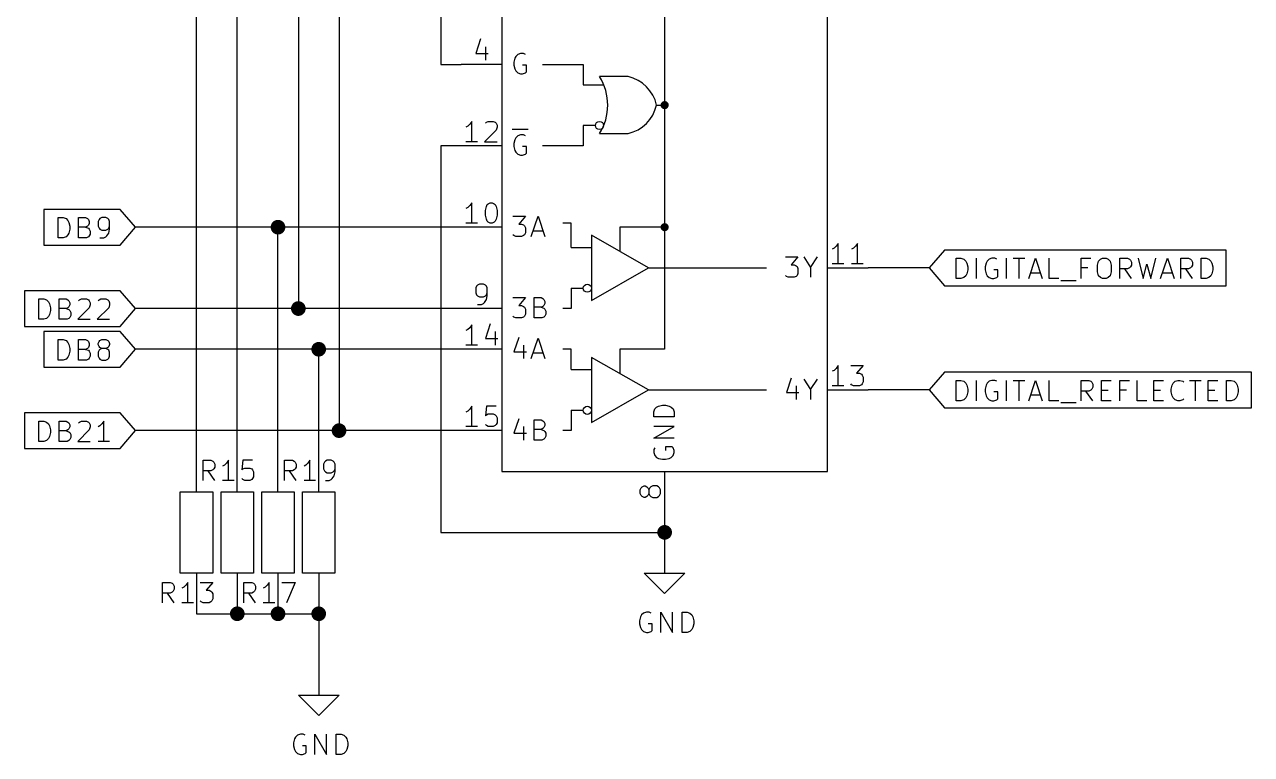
# Model space of a CAD drawing. Extents: x 0.4 to 16.1, y -11.3 to -0.4.
# Drawn here: x 4.077 to 7.092, y -3.946 to -2.152 of the extents above; entities that cross this region are included whole.
import ezdxf

# ---------------------------------------------------------------- set-up
doc = ezdxf.new("R2010")
doc.units = 0
doc.header["$MEASUREMENT"] = 0
for name, color, linetype in [('CYAN2', 4, 'CONTINUOUS'), ('GREEN3', 91, 'CONTINUOUS'), ('LYELLOW', 51, 'CONTINUOUS'), ('RED2', 1, 'CONTINUOUS'), ('RED3', 11, 'CONTINUOUS')]:
    doc.layers.add(name, color=color, linetype=linetype)

msp = doc.modelspace()

# ---------------------------------------------------------------- linework, layer by layer
at = {"layer": 'CYAN2', "linetype": 'CONTINUOUS'}
for p, q in [((5.2843, -2.2303), (5.2819, -2.235)), ((5.289, -2.2255), (5.2843, -2.2303)), ((5.2962, -2.2231), (5.289, -2.2255)), ((5.3033, -2.2231), (5.2962, -2.2231)), ((5.3081, -2.2255), (5.3033, -2.2231)), ((5.2819, -2.235), (5.2795, -2.2446)), ((5.2795, -2.2446), (5.2795, -2.2517)), ((5.2795, -2.2517), (5.2819, -2.2612)), ((5.3105, -2.2517), (5.3009, -2.2517)), ((5.3105, -2.2684), (5.3105, -2.2517)), ((5.2819, -2.2612), (5.2843, -2.266)), ((5.2843, -2.266), (5.289, -2.2708)), ((5.289, -2.2708), (5.2962, -2.2731)), ((5.2962, -2.2731), (5.3009, -2.2731)), ((5.3009, -2.2731), (5.3081, -2.2708)), ((5.3081, -2.2708), (5.3105, -2.2684)), ((5.275, -2.4093), (5.315, -2.4093)), ((5.2819, -2.435), (5.2795, -2.4446)), ((5.2843, -2.4303), (5.2819, -2.435)), ((5.289, -2.4255), (5.2843, -2.4303)), ((5.2962, -2.4231), (5.289, -2.4255)), ((5.3033, -2.4231), (5.2962, -2.4231)), ((5.3081, -2.4255), (5.3033, -2.4231)), ((5.2795, -2.4446), (5.2795, -2.4517)), ((5.2795, -2.4517), (5.2819, -2.4612)), ((5.2819, -2.4612), (5.2843, -2.466)), ((5.2843, -2.466), (5.289, -2.4708)), ((5.289, -2.4708), (5.2962, -2.4731)), ((5.3105, -2.4517), (5.3009, -2.4517)), ((5.3009, -2.4731), (5.3081, -2.4708)), ((5.3081, -2.4708), (5.3105, -2.4684)), ((5.3105, -2.4684), (5.3105, -2.4517)), ((5.2962, -2.4731), (5.3009, -2.4731)), ((5.2771, -2.6231), (5.3081, -2.6231)), ((5.3081, -2.6231), (5.2914, -2.6422)), ((5.2914, -2.6422), (5.2986, -2.6422)), ((5.2986, -2.6422), (5.3033, -2.6446)), ((5.3033, -2.6446), (5.3057, -2.6469)), ((5.3057, -2.6469), (5.3081, -2.6517)), ((5.3081, -2.6517), (5.3081, -2.6636)), ((5.3224, -2.6731), (5.339, -2.6231)), ((5.339, -2.6231), (5.3557, -2.6731)), ((5.2795, -2.6708), (5.2771, -2.6684)), ((5.2843, -2.6731), (5.2795, -2.6708)), ((5.2986, -2.6731), (5.2843, -2.6731)), ((5.3033, -2.6708), (5.2986, -2.6731)), ((5.3057, -2.6684), (5.3033, -2.6708)), ((5.3081, -2.6636), (5.3057, -2.6684)), ((5.3271, -2.6588), (5.3509, -2.6588)), ((5.9467, -2.7231), (5.9776, -2.7231)), ((5.9776, -2.7231), (5.9609, -2.7422)), ((5.9609, -2.7422), (5.9681, -2.7422)), ((5.9681, -2.7422), (5.9729, -2.7446)), ((5.9919, -2.7231), (6.0086, -2.7493)), ((6.0086, -2.7493), (6.0252, -2.7231)), ((5.949, -2.7708), (5.9467, -2.7684)), ((5.9538, -2.7731), (5.949, -2.7708)), ((5.9681, -2.7731), (5.9538, -2.7731)), ((5.9729, -2.7708), (5.9681, -2.7731)), ((5.9729, -2.7446), (5.9752, -2.7469)), ((5.9752, -2.7684), (5.9729, -2.7708)), ((5.9752, -2.7469), (5.9776, -2.7517)), ((5.9776, -2.7636), (5.9752, -2.7684)), ((5.9776, -2.7517), (5.9776, -2.7636)), ((6.0086, -2.7493), (6.0086, -2.7731)), ((5.2771, -2.8231), (5.3081, -2.8231)), ((5.3081, -2.8231), (5.2914, -2.8422)), ((5.3295, -2.8731), (5.3295, -2.8231)), ((5.3295, -2.8231), (5.3462, -2.8231)), ((5.3462, -2.8231), (5.3509, -2.8255)), ((5.3509, -2.8255), (5.3533, -2.8279)), ((5.3533, -2.8279), (5.3557, -2.8327)), ((5.3557, -2.8327), (5.3557, -2.8374)), ((5.2914, -2.8422), (5.2986, -2.8422)), ((5.2986, -2.8422), (5.3033, -2.8446)), ((5.3033, -2.8446), (5.3057, -2.8469)), ((5.3057, -2.8469), (5.3081, -2.8517)), ((5.3081, -2.8636), (5.3057, -2.8684)), ((5.3081, -2.8517), (5.3081, -2.8636)), ((5.3462, -2.8469), (5.3295, -2.8469)), ((5.3509, -2.8446), (5.3462, -2.8469)), ((5.3462, -2.8469), (5.3533, -2.8493)), ((5.3533, -2.8422), (5.3509, -2.8446)), ((5.3557, -2.8374), (5.3533, -2.8422)), ((5.3533, -2.8493), (5.3557, -2.8517)), ((5.3557, -2.8517), (5.3581, -2.8565)), ((5.3581, -2.8636), (5.3557, -2.8684)), ((5.3581, -2.8565), (5.3581, -2.8636)), ((5.2795, -2.8708), (5.2771, -2.8684)), ((5.2843, -2.8731), (5.2795, -2.8708)), ((5.2986, -2.8731), (5.2843, -2.8731)), ((5.3033, -2.8708), (5.2986, -2.8731)), ((5.3057, -2.8684), (5.3033, -2.8708)), ((5.3486, -2.8731), (5.3295, -2.8731)), ((5.3533, -2.8708), (5.3486, -2.8731)), ((5.3557, -2.8684), (5.3533, -2.8708)), ((5.2914, -2.9208), (5.2795, -2.9565)), ((5.3224, -2.9731), (5.339, -2.9231)), ((5.339, -2.9231), (5.3557, -2.9731)), ((5.3033, -2.9398), (5.3033, -2.9731)), ((5.2795, -2.9565), (5.3105, -2.9565)), ((5.3271, -2.9588), (5.3509, -2.9588)), ((5.9609, -3.0208), (5.949, -3.0565)), ((5.9729, -3.0398), (5.9729, -3.0731)), ((5.9919, -3.0231), (6.0086, -3.0493)), ((6.0086, -3.0493), (6.0252, -3.0231)), ((5.949, -3.0565), (5.98, -3.0565)), ((6.0086, -3.0493), (6.0086, -3.0731)), ((5.6231, -3.1038), (5.6255, -3.0967)), ((5.6231, -3.1157), (5.6231, -3.1038)), ((5.6255, -3.0967), (5.6303, -3.0919)), ((5.6303, -3.0919), (5.635, -3.0895)), ((5.635, -3.0895), (5.6446, -3.0871)), ((5.6446, -3.0871), (5.6517, -3.0871)), ((5.6517, -3.0871), (5.6612, -3.0895)), ((5.6612, -3.0895), (5.666, -3.0919)), ((5.666, -3.0919), (5.6708, -3.0967)), ((5.6708, -3.0967), (5.6731, -3.1038)), ((5.6731, -3.1038), (5.6731, -3.1157)), ((5.2914, -3.1208), (5.2795, -3.1565)), ((5.3295, -3.1731), (5.3295, -3.1231)), ((5.3295, -3.1231), (5.3462, -3.1231)), ((5.3462, -3.1231), (5.3509, -3.1255)), ((5.3509, -3.1255), (5.3533, -3.1279)), ((5.3533, -3.1279), (5.3557, -3.1327)), ((5.3557, -3.1327), (5.3557, -3.1374)), ((5.6731, -3.1157), (5.6231, -3.1157)), ((5.2795, -3.1565), (5.3105, -3.1565)), ((5.3033, -3.1398), (5.3033, -3.1731)), ((5.3462, -3.1469), (5.3295, -3.1469)), ((5.3509, -3.1446), (5.3462, -3.1469)), ((5.3462, -3.1469), (5.3533, -3.1493)), ((5.3533, -3.1422), (5.3509, -3.1446)), ((5.3557, -3.1374), (5.3533, -3.1422)), ((5.3533, -3.1493), (5.3557, -3.1517)), ((5.3557, -3.1517), (5.3581, -3.1565)), ((5.3581, -3.1636), (5.3557, -3.1684)), ((5.3581, -3.1565), (5.3581, -3.1636)), ((5.6231, -3.1681), (5.6731, -3.1395)), ((5.6731, -3.1395), (5.6231, -3.1395)), ((5.3486, -3.1731), (5.3295, -3.1731)), ((5.3533, -3.1708), (5.3486, -3.1731)), ((5.3557, -3.1684), (5.3533, -3.1708)), ((5.6731, -3.1681), (5.6231, -3.1681)), ((5.6255, -3.1919), (5.6231, -3.1967)), ((5.6684, -3.1895), (5.6517, -3.1895)), ((5.6517, -3.1895), (5.6517, -3.199)), ((5.6708, -3.1919), (5.6684, -3.1895)), ((5.6731, -3.199), (5.6708, -3.1919)), ((4.5163, -3.2728), (4.5163, -3.2228)), ((4.5163, -3.2228), (4.5353, -3.2228)), ((4.5163, -3.2728), (4.5163, -3.2228)), ((4.5163, -3.2228), (4.5353, -3.2228)), ((4.5353, -3.2228), (4.5401, -3.2252)), ((4.5353, -3.2228), (4.5401, -3.2252)), ((4.5401, -3.2252), (4.5425, -3.2276)), ((4.5401, -3.2252), (4.5425, -3.2276)), ((4.5782, -3.2228), (4.5734, -3.2299)), ((4.5782, -3.2228), (4.5734, -3.2299)), ((4.5782, -3.2728), (4.5782, -3.2228)), ((4.5782, -3.2728), (4.5782, -3.2228)), ((4.6139, -3.2228), (4.6115, -3.2466)), ((4.6139, -3.2228), (4.6115, -3.2466)), ((4.6377, -3.2228), (4.6139, -3.2228)), ((4.6377, -3.2228), (4.6139, -3.2228)), ((4.7163, -3.2728), (4.7163, -3.2228)), ((4.7163, -3.2228), (4.7353, -3.2228)), ((4.7163, -3.2728), (4.7163, -3.2228)), ((4.7163, -3.2228), (4.7353, -3.2228)), ((4.7353, -3.2228), (4.7401, -3.2252)), ((4.7353, -3.2228), (4.7401, -3.2252)), ((4.7401, -3.2252), (4.7425, -3.2276)), ((4.7401, -3.2252), (4.7425, -3.2276)), ((4.7782, -3.2228), (4.7734, -3.2299)), ((4.7782, -3.2228), (4.7734, -3.2299)), ((4.7782, -3.2728), (4.7782, -3.2228)), ((4.7782, -3.2728), (4.7782, -3.2228)), ((4.8163, -3.2252), (4.8139, -3.2276)), ((4.8163, -3.2252), (4.8139, -3.2276)), ((4.821, -3.2228), (4.8163, -3.2252)), ((4.821, -3.2228), (4.8163, -3.2252)), ((4.8306, -3.2228), (4.821, -3.2228)), ((4.8306, -3.2228), (4.821, -3.2228)), ((4.8353, -3.2252), (4.8306, -3.2228)), ((4.8353, -3.2252), (4.8306, -3.2228)), ((4.8377, -3.2276), (4.8353, -3.2252)), ((4.8377, -3.2276), (4.8353, -3.2252)), ((5.6231, -3.1967), (5.6231, -3.2038)), ((5.6231, -3.2038), (5.6255, -3.2109)), ((5.6255, -3.2109), (5.6303, -3.2157)), ((5.6303, -3.2157), (5.635, -3.2181)), ((5.635, -3.2181), (5.6446, -3.2205)), ((5.6446, -3.2205), (5.6517, -3.2205)), ((5.6517, -3.2205), (5.6612, -3.2181)), ((5.6612, -3.2181), (5.666, -3.2157)), ((5.666, -3.2157), (5.6708, -3.2109)), ((5.6708, -3.2109), (5.6731, -3.2038)), ((5.6731, -3.2038), (5.6731, -3.199)), ((4.5353, -3.249), (4.5163, -3.249)), ((4.5353, -3.249), (4.5163, -3.249)), ((4.5449, -3.2728), (4.5282, -3.249)), ((4.5449, -3.2728), (4.5282, -3.249)), ((4.5401, -3.2466), (4.5353, -3.249)), ((4.5401, -3.2466), (4.5353, -3.249)), ((4.5425, -3.2442), (4.5401, -3.2466)), ((4.5425, -3.2442), (4.5401, -3.2466)), ((4.5425, -3.2276), (4.5449, -3.2323)), ((4.5425, -3.2276), (4.5449, -3.2323)), ((4.5449, -3.2395), (4.5425, -3.2442)), ((4.5449, -3.2395), (4.5425, -3.2442)), ((4.5449, -3.2323), (4.5449, -3.2395)), ((4.5449, -3.2323), (4.5449, -3.2395)), ((4.5687, -3.2347), (4.5639, -3.2371)), ((4.5687, -3.2347), (4.5639, -3.2371)), ((4.5734, -3.2299), (4.5687, -3.2347)), ((4.5734, -3.2299), (4.5687, -3.2347)), ((4.6115, -3.2466), (4.6139, -3.2442)), ((4.6115, -3.2466), (4.6139, -3.2442)), ((4.6139, -3.2442), (4.6187, -3.2419)), ((4.6139, -3.2442), (4.6187, -3.2419)), ((4.6187, -3.2419), (4.6306, -3.2419)), ((4.6187, -3.2419), (4.6306, -3.2419)), ((4.6306, -3.2419), (4.6353, -3.2442)), ((4.6306, -3.2419), (4.6353, -3.2442)), ((4.6353, -3.2442), (4.6377, -3.2466)), ((4.6353, -3.2442), (4.6377, -3.2466)), ((4.6377, -3.2466), (4.6401, -3.2514)), ((4.6377, -3.2466), (4.6401, -3.2514)), ((4.6401, -3.2514), (4.6401, -3.2633)), ((4.6401, -3.2514), (4.6401, -3.2633)), ((4.7353, -3.249), (4.7163, -3.249)), ((4.7353, -3.249), (4.7163, -3.249)), ((4.7449, -3.2728), (4.7282, -3.249)), ((4.7449, -3.2728), (4.7282, -3.249)), ((4.7401, -3.2466), (4.7353, -3.249)), ((4.7401, -3.2466), (4.7353, -3.249)), ((4.7425, -3.2442), (4.7401, -3.2466)), ((4.7425, -3.2442), (4.7401, -3.2466)), ((4.7425, -3.2276), (4.7449, -3.2323)), ((4.7425, -3.2276), (4.7449, -3.2323)), ((4.7449, -3.2395), (4.7425, -3.2442)), ((4.7449, -3.2395), (4.7425, -3.2442)), ((4.7449, -3.2323), (4.7449, -3.2395)), ((4.7449, -3.2323), (4.7449, -3.2395)), ((4.7687, -3.2347), (4.7639, -3.2371)), ((4.7687, -3.2347), (4.7639, -3.2371)), ((4.7734, -3.2299), (4.7687, -3.2347)), ((4.7734, -3.2299), (4.7687, -3.2347)), ((4.8139, -3.2276), (4.8115, -3.2323)), ((4.8139, -3.2276), (4.8115, -3.2323)), ((4.8115, -3.2323), (4.8115, -3.2442)), ((4.8115, -3.2323), (4.8115, -3.2442)), ((4.8115, -3.2442), (4.8139, -3.249)), ((4.8115, -3.2442), (4.8139, -3.249)), ((4.8139, -3.249), (4.8163, -3.2514)), ((4.8139, -3.249), (4.8163, -3.2514)), ((4.8163, -3.2514), (4.821, -3.2538)), ((4.8163, -3.2514), (4.821, -3.2538)), ((4.821, -3.2538), (4.8306, -3.2538)), ((4.821, -3.2538), (4.8306, -3.2538)), ((4.8306, -3.2538), (4.8353, -3.2514)), ((4.8306, -3.2538), (4.8353, -3.2514)), ((4.8353, -3.2514), (4.8377, -3.249)), ((4.8353, -3.2514), (4.8377, -3.249)), ((4.8401, -3.2323), (4.8377, -3.2276)), ((4.8401, -3.2323), (4.8377, -3.2276)), ((4.8377, -3.249), (4.8401, -3.2442)), ((4.8377, -3.249), (4.8401, -3.2442)), ((4.8377, -3.2609), (4.8401, -3.2514)), ((4.8377, -3.2609), (4.8401, -3.2514)), ((4.8401, -3.2514), (4.8401, -3.2323)), ((4.8401, -3.2514), (4.8401, -3.2323)), ((4.5925, -3.2728), (4.5639, -3.2728)), ((4.5925, -3.2728), (4.5639, -3.2728)), ((4.6139, -3.2704), (4.6115, -3.268)), ((4.6139, -3.2704), (4.6115, -3.268)), ((4.6187, -3.2728), (4.6139, -3.2704)), ((4.6187, -3.2728), (4.6139, -3.2704)), ((4.6306, -3.2728), (4.6187, -3.2728)), ((4.6306, -3.2728), (4.6187, -3.2728)), ((4.6353, -3.2704), (4.6306, -3.2728)), ((4.6353, -3.2704), (4.6306, -3.2728)), ((4.6377, -3.268), (4.6353, -3.2704)), ((4.6377, -3.268), (4.6353, -3.2704)), ((4.6401, -3.2633), (4.6377, -3.268)), ((4.6401, -3.2633), (4.6377, -3.268)), ((4.7925, -3.2728), (4.7639, -3.2728)), ((4.7925, -3.2728), (4.7639, -3.2728)), ((4.8163, -3.2728), (4.8258, -3.2728)), ((4.8163, -3.2728), (4.8258, -3.2728)), ((4.8258, -3.2728), (4.8306, -3.2704)), ((4.8258, -3.2728), (4.8306, -3.2704)), ((4.8306, -3.2704), (4.8329, -3.268)), ((4.8306, -3.2704), (4.8329, -3.268)), ((4.8329, -3.268), (4.8377, -3.2609)), ((4.8329, -3.268), (4.8377, -3.2609)), ((4.4163, -3.5728), (4.4163, -3.5228)), ((4.4163, -3.5228), (4.4353, -3.5228)), ((4.4163, -3.5728), (4.4163, -3.5228)), ((4.4163, -3.5228), (4.4353, -3.5228)), ((4.4353, -3.5228), (4.4401, -3.5252)), ((4.4353, -3.5228), (4.4401, -3.5252)), ((4.4401, -3.5252), (4.4425, -3.5276)), ((4.4401, -3.5252), (4.4425, -3.5276)), ((4.4782, -3.5228), (4.4734, -3.5299)), ((4.4782, -3.5228), (4.4734, -3.5299)), ((4.4782, -3.5728), (4.4782, -3.5228)), ((4.4782, -3.5728), (4.4782, -3.5228)), ((4.5091, -3.5228), (4.5401, -3.5228)), ((4.5091, -3.5228), (4.5401, -3.5228)), ((4.5401, -3.5228), (4.5234, -3.5419)), ((4.5401, -3.5228), (4.5234, -3.5419)), ((4.6163, -3.5728), (4.6163, -3.5228)), ((4.6163, -3.5228), (4.6353, -3.5228)), ((4.6163, -3.5728), (4.6163, -3.5228)), ((4.6163, -3.5228), (4.6353, -3.5228)), ((4.6353, -3.5228), (4.6401, -3.5252)), ((4.6353, -3.5228), (4.6401, -3.5252)), ((4.6401, -3.5252), (4.6425, -3.5276)), ((4.6401, -3.5252), (4.6425, -3.5276)), ((4.6782, -3.5228), (4.6734, -3.5299)), ((4.6782, -3.5228), (4.6734, -3.5299)), ((4.6782, -3.5728), (4.6782, -3.5228)), ((4.6782, -3.5728), (4.6782, -3.5228)), ((4.7091, -3.5228), (4.7425, -3.5228)), ((4.7091, -3.5228), (4.7425, -3.5228)), ((4.7425, -3.5228), (4.721, -3.5728)), ((4.7425, -3.5228), (4.721, -3.5728)), ((4.4353, -3.549), (4.4163, -3.549)), ((4.4353, -3.549), (4.4163, -3.549)), ((4.4449, -3.5728), (4.4282, -3.549)), ((4.4449, -3.5728), (4.4282, -3.549)), ((4.4401, -3.5466), (4.4353, -3.549)), ((4.4401, -3.5466), (4.4353, -3.549)), ((4.4425, -3.5442), (4.4401, -3.5466)), ((4.4425, -3.5442), (4.4401, -3.5466)), ((4.4425, -3.5276), (4.4449, -3.5323)), ((4.4425, -3.5276), (4.4449, -3.5323)), ((4.4449, -3.5395), (4.4425, -3.5442)), ((4.4449, -3.5395), (4.4425, -3.5442)), ((4.4449, -3.5323), (4.4449, -3.5395)), ((4.4449, -3.5323), (4.4449, -3.5395)), ((4.4687, -3.5347), (4.4639, -3.5371)), ((4.4687, -3.5347), (4.4639, -3.5371)), ((4.4734, -3.5299), (4.4687, -3.5347)), ((4.4734, -3.5299), (4.4687, -3.5347)), ((4.5234, -3.5419), (4.5306, -3.5419)), ((4.5234, -3.5419), (4.5306, -3.5419)), ((4.5306, -3.5419), (4.5353, -3.5442)), ((4.5306, -3.5419), (4.5353, -3.5442)), ((4.5353, -3.5442), (4.5377, -3.5466)), ((4.5353, -3.5442), (4.5377, -3.5466)), ((4.5377, -3.5466), (4.5401, -3.5514)), ((4.5377, -3.5466), (4.5401, -3.5514)), ((4.5401, -3.5514), (4.5401, -3.5633)), ((4.5401, -3.5514), (4.5401, -3.5633)), ((4.6353, -3.549), (4.6163, -3.549)), ((4.6353, -3.549), (4.6163, -3.549)), ((4.6449, -3.5728), (4.6282, -3.549)), ((4.6449, -3.5728), (4.6282, -3.549)), ((4.6401, -3.5466), (4.6353, -3.549)), ((4.6401, -3.5466), (4.6353, -3.549)), ((4.6425, -3.5442), (4.6401, -3.5466)), ((4.6425, -3.5442), (4.6401, -3.5466)), ((4.6425, -3.5276), (4.6449, -3.5323)), ((4.6425, -3.5276), (4.6449, -3.5323)), ((4.6449, -3.5395), (4.6425, -3.5442)), ((4.6449, -3.5395), (4.6425, -3.5442)), ((4.6449, -3.5323), (4.6449, -3.5395)), ((4.6449, -3.5323), (4.6449, -3.5395)), ((4.6687, -3.5347), (4.6639, -3.5371)), ((4.6687, -3.5347), (4.6639, -3.5371)), ((4.6734, -3.5299), (4.6687, -3.5347)), ((4.6734, -3.5299), (4.6687, -3.5347)), ((4.4925, -3.5728), (4.4639, -3.5728)), ((4.4925, -3.5728), (4.4639, -3.5728)), ((4.5115, -3.5704), (4.5091, -3.568)), ((4.5115, -3.5704), (4.5091, -3.568)), ((4.5163, -3.5728), (4.5115, -3.5704)), ((4.5163, -3.5728), (4.5115, -3.5704)), ((4.5306, -3.5728), (4.5163, -3.5728)), ((4.5306, -3.5728), (4.5163, -3.5728)), ((4.5353, -3.5704), (4.5306, -3.5728)), ((4.5353, -3.5704), (4.5306, -3.5728)), ((4.5377, -3.568), (4.5353, -3.5704)), ((4.5377, -3.568), (4.5353, -3.5704)), ((4.5401, -3.5633), (4.5377, -3.568)), ((4.5401, -3.5633), (4.5377, -3.568)), ((4.6925, -3.5728), (4.6639, -3.5728)), ((4.6925, -3.5728), (4.6639, -3.5728)), ((5.5907, -3.6077), (5.5883, -3.6172)), ((5.5883, -3.6172), (5.5883, -3.6244)), ((5.5931, -3.6029), (5.5907, -3.6077)), ((5.5979, -3.5982), (5.5931, -3.6029)), ((5.605, -3.5958), (5.5979, -3.5982)), ((5.6121, -3.5958), (5.605, -3.5958)), ((5.6169, -3.5982), (5.6121, -3.5958)), ((5.6407, -3.6458), (5.6407, -3.5958)), ((5.6407, -3.5958), (5.6693, -3.6458)), ((5.6693, -3.6458), (5.6693, -3.5958)), ((5.6931, -3.6458), (5.6931, -3.5958)), ((5.6931, -3.5958), (5.705, -3.5958)), ((5.705, -3.5958), (5.7121, -3.5982)), ((5.7121, -3.5982), (5.7169, -3.6029)), ((5.7169, -3.6029), (5.7193, -3.6077)), ((5.7193, -3.6077), (5.7217, -3.6172)), ((5.7217, -3.6172), (5.7217, -3.6244)), ((5.5883, -3.6244), (5.5907, -3.6339)), ((5.5907, -3.6339), (5.5931, -3.6387)), ((5.5931, -3.6387), (5.5979, -3.6434)), ((5.5979, -3.6434), (5.605, -3.6458)), ((5.605, -3.6458), (5.6098, -3.6458)), ((5.6193, -3.6244), (5.6098, -3.6244)), ((5.6098, -3.6458), (5.6169, -3.6434)), ((5.6169, -3.6434), (5.6193, -3.641)), ((5.6193, -3.641), (5.6193, -3.6244)), ((5.705, -3.6458), (5.6931, -3.6458)), ((5.7121, -3.6434), (5.705, -3.6458)), ((5.7169, -3.6387), (5.7121, -3.6434)), ((5.7193, -3.6339), (5.7169, -3.6387)), ((5.7217, -3.6244), (5.7193, -3.6339)), ((4.7407, -3.9077), (4.7383, -3.9172)), ((4.7383, -3.9172), (4.7383, -3.9244)), ((4.7431, -3.9029), (4.7407, -3.9077)), ((4.7479, -3.8982), (4.7431, -3.9029)), ((4.755, -3.8958), (4.7479, -3.8982)), ((4.7621, -3.8958), (4.755, -3.8958)), ((4.7669, -3.8982), (4.7621, -3.8958)), ((4.7907, -3.9458), (4.7907, -3.8958)), ((4.7907, -3.8958), (4.8193, -3.9458)), ((4.8193, -3.9458), (4.8193, -3.8958)), ((4.8431, -3.9458), (4.8431, -3.8958)), ((4.8431, -3.8958), (4.855, -3.8958)), ((4.855, -3.8958), (4.8621, -3.8982)), ((4.8621, -3.8982), (4.8669, -3.9029)), ((4.8669, -3.9029), (4.8693, -3.9077)), ((4.8693, -3.9077), (4.8717, -3.9172)), ((4.8717, -3.9172), (4.8717, -3.9244)), ((4.7383, -3.9244), (4.7407, -3.9339)), ((4.7407, -3.9339), (4.7431, -3.9387)), ((4.7431, -3.9387), (4.7479, -3.9434)), ((4.7479, -3.9434), (4.755, -3.9458)), ((4.755, -3.9458), (4.7598, -3.9458)), ((4.7693, -3.9244), (4.7598, -3.9244)), ((4.7598, -3.9458), (4.7669, -3.9434)), ((4.7669, -3.9434), (4.7693, -3.941)), ((4.7693, -3.941), (4.7693, -3.9244)), ((4.855, -3.9458), (4.8431, -3.9458)), ((4.8621, -3.9434), (4.855, -3.9458)), ((4.8669, -3.9387), (4.8621, -3.9434)), ((4.8693, -3.9339), (4.8669, -3.9387)), ((4.8717, -3.9244), (4.8693, -3.9339))]:
    msp.add_line(p, q, dxfattribs=at)
at = {"layer": 'GREEN3', "linetype": 'CONTINUOUS'}
for p, q in [((5.1, -1.25), (5.1, -2.25)), ((4.75, -1.4), (4.75, -2.85)), ((4.85, -1.4), (4.85, -3.15)), ((4.5, -3.25), (4.5, -1.55)), ((4.6, -3.25), (4.6, -1.85)), ((5.1, -2.25), (5.15, -2.25)), ((5.1, -2.45), (5.1, -3.4)), ((5.15, -2.45), (5.1, -2.45)), ((4.7, -2.65), (4.35, -2.65)), ((4.7, -3.25), (4.7, -2.65)), ((5.15, -2.65), (4.7, -2.65)), ((6.3, -2.75), (6.15, -2.75)), ((4.75, -2.85), (4.35, -2.85)), ((5.15, -2.85), (4.75, -2.85)), ((4.8, -2.95), (4.35, -2.95)), ((4.8, -3.25), (4.8, -2.95)), ((5.15, -2.95), (4.8, -2.95)), ((6.3, -3.05), (6.15, -3.05)), ((4.85, -3.15), (4.35, -3.15)), ((5.15, -3.15), (4.85, -3.15)), ((5.65, -3.35), (5.65, -3.4)), ((5.1, -3.4), (5.65, -3.4)), ((5.65, -3.4), (5.65, -3.45)), ((4.5, -3.55), (4.5, -3.6)), ((4.6, -3.55), (4.6, -3.6)), ((4.7, -3.55), (4.7, -3.6)), ((4.8, -3.55), (4.8, -3.6)), ((4.5, -3.6), (4.6, -3.6)), ((4.6, -3.6), (4.7, -3.6)), ((4.7, -3.6), (4.8, -3.6)), ((4.8, -3.6), (4.8, -3.75))]:
    msp.add_line(p, q, dxfattribs=at)
at = {"layer": 'GREEN3', "const_width": 0.018}
for points in [[(4.691, -2.65, 1), (4.709, -2.65, 1)], [(4.741, -2.85, 1), (4.759, -2.85, 1)], [(4.791, -2.95, 1), (4.809, -2.95, 1)], [(4.841, -3.15, 1), (4.859, -3.15, 1)], [(5.641, -3.4, 1), (5.659, -3.4, 1)], [(4.591, -3.6, 1), (4.609, -3.6, 1)], [(4.691, -3.6, 1), (4.709, -3.6, 1)], [(4.791, -3.6, 1), (4.809, -3.6, 1)]]:
    msp.add_lwpolyline(points, format="xyb", close=True, dxfattribs=at)
at = {"layer": 'LYELLOW', "linetype": 'CONTINUOUS'}
for p, q in [((5.25, -1.45), (5.25, -3.25)), ((6.05, -3.25), (6.05, -1.45)), ((5.25, -3.25), (6.05, -3.25))]:
    msp.add_line(p, q, dxfattribs=at)
at = {"layer": 'RED2', "linetype": 'CONTINUOUS'}
for p, q in [((5.25, -1.45), (5.25, -3.25)), ((6.05, -3.25), (6.05, -1.45)), ((5.65, -2.05), (5.65, -2.35)), ((5.25, -2.25), (5.15, -2.25)), ((5.35, -2.25), (5.45, -2.25)), ((5.45, -2.25), (5.45, -2.3)), ((5.56, -2.28), (5.49, -2.28)), ((5.45, -2.3), (5.5, -2.3)), ((5.63, -2.35), (5.65, -2.35)), ((5.65, -2.35), (5.65, -2.95)), ((5.48, -2.4), (5.45, -2.4)), ((5.45, -2.4), (5.45, -2.45)), ((5.49, -2.42), (5.56, -2.42)), ((5.25, -2.45), (5.15, -2.45)), ((5.45, -2.45), (5.35, -2.45)), ((4.3125, -2.6062), (4.1249, -2.6062)), ((4.1249, -2.6062), (4.1249, -2.65)), ((4.35, -2.65), (4.3125, -2.6062)), ((4.1249, -2.65), (4.1249, -2.6938)), ((4.1602, -2.6764), (4.1602, -2.6264)), ((4.1602, -2.6264), (4.1721, -2.6264)), ((4.1721, -2.6264), (4.1792, -2.6288)), ((4.1792, -2.6288), (4.184, -2.6335)), ((4.184, -2.6335), (4.1864, -2.6383)), ((4.1864, -2.6383), (4.1887, -2.6478)), ((4.1887, -2.6478), (4.1887, -2.6549)), ((4.2102, -2.6764), (4.2102, -2.6264)), ((4.2102, -2.6264), (4.2268, -2.6264)), ((4.2268, -2.6502), (4.2102, -2.6502)), ((4.2268, -2.6264), (4.2316, -2.6288)), ((4.2316, -2.6478), (4.2268, -2.6502)), ((4.2268, -2.6502), (4.234, -2.6526)), ((4.2316, -2.6288), (4.234, -2.6311)), ((4.234, -2.6454), (4.2316, -2.6478)), ((4.234, -2.6311), (4.2364, -2.6359)), ((4.2364, -2.6407), (4.234, -2.6454)), ((4.234, -2.6526), (4.2364, -2.6549)), ((4.2364, -2.6359), (4.2364, -2.6407)), ((4.2602, -2.6311), (4.2578, -2.6359)), ((4.2578, -2.6359), (4.2578, -2.6478)), ((4.2578, -2.6478), (4.2602, -2.6526)), ((4.2626, -2.6288), (4.2602, -2.6311)), ((4.2602, -2.6526), (4.2626, -2.6549)), ((4.2673, -2.6264), (4.2626, -2.6288)), ((4.2768, -2.6264), (4.2673, -2.6264)), ((4.2816, -2.6288), (4.2768, -2.6264)), ((4.284, -2.6311), (4.2816, -2.6288)), ((4.2816, -2.6549), (4.284, -2.6526)), ((4.2864, -2.6359), (4.284, -2.6311)), ((4.284, -2.6526), (4.2864, -2.6478)), ((4.2864, -2.6549), (4.2864, -2.6359)), ((4.3125, -2.6938), (4.35, -2.65)), ((5.25, -2.65), (5.15, -2.65)), ((5.42, -2.64), (5.4, -2.64)), ((5.42, -2.7), (5.42, -2.64)), ((5.65, -2.65), (5.54, -2.65)), ((5.54, -2.65), (5.54, -2.71)), ((4.1721, -2.6764), (4.1602, -2.6764)), ((4.1792, -2.674), (4.1721, -2.6764)), ((4.184, -2.6692), (4.1792, -2.674)), ((4.1864, -2.6645), (4.184, -2.6692)), ((4.1887, -2.6549), (4.1864, -2.6645)), ((4.2292, -2.6764), (4.2102, -2.6764)), ((4.234, -2.674), (4.2292, -2.6764)), ((4.2364, -2.6716), (4.234, -2.674)), ((4.2364, -2.6549), (4.2387, -2.6597)), ((4.2387, -2.6669), (4.2364, -2.6716)), ((4.2387, -2.6597), (4.2387, -2.6669)), ((4.2626, -2.6549), (4.2673, -2.6573)), ((4.2626, -2.6764), (4.2721, -2.6764)), ((4.2673, -2.6573), (4.2768, -2.6573)), ((4.2721, -2.6764), (4.2768, -2.674)), ((4.2768, -2.6573), (4.2816, -2.6549)), ((4.2768, -2.674), (4.2792, -2.6716)), ((4.2792, -2.6716), (4.284, -2.6645)), ((4.284, -2.6645), (4.2864, -2.6549)), ((5.47, -2.67), (5.47, -2.83)), ((5.61, -2.75), (5.47, -2.67)), ((4.1249, -2.6938), (4.3125, -2.6938)), ((5.42, -2.7), (5.47, -2.7)), ((6.3375, -2.7062), (6.3, -2.75)), ((7.0299, -2.7062), (6.3375, -2.7062)), ((7.0299, -2.75), (7.0299, -2.7062)), ((6.366, -2.7764), (6.366, -2.7264)), ((6.366, -2.7264), (6.3779, -2.7264)), ((6.3779, -2.7264), (6.3851, -2.7288)), ((6.3851, -2.7288), (6.3898, -2.7335)), ((6.3898, -2.7335), (6.3922, -2.7383)), ((6.3922, -2.7383), (6.3946, -2.7478)), ((6.416, -2.7764), (6.416, -2.7264)), ((6.4398, -2.7383), (6.4374, -2.7478)), ((6.4422, -2.7335), (6.4398, -2.7383)), ((6.447, -2.7288), (6.4422, -2.7335)), ((6.4541, -2.7264), (6.447, -2.7288)), ((6.4613, -2.7264), (6.4541, -2.7264)), ((6.466, -2.7288), (6.4613, -2.7264)), ((6.4898, -2.7764), (6.4898, -2.7264)), ((6.5065, -2.7264), (6.5351, -2.7264)), ((6.5208, -2.7764), (6.5208, -2.7264)), ((6.5446, -2.7764), (6.5613, -2.7264)), ((6.5613, -2.7264), (6.5779, -2.7764)), ((6.5946, -2.7764), (6.5946, -2.7264)), ((6.6732, -2.7764), (6.6732, -2.7264)), ((6.6732, -2.7264), (6.697, -2.7264)), ((6.7136, -2.743), (6.716, -2.7335)), ((6.7136, -2.7597), (6.7136, -2.743)), ((6.716, -2.7335), (6.7208, -2.7288)), ((6.7208, -2.7288), (6.7255, -2.7264)), ((6.7255, -2.7264), (6.7351, -2.7264)), ((6.7351, -2.7264), (6.7398, -2.7288)), ((6.7398, -2.7288), (6.7446, -2.7335)), ((6.7446, -2.7335), (6.747, -2.743)), ((6.747, -2.743), (6.747, -2.7597)), ((6.7684, -2.7764), (6.7684, -2.7264)), ((6.7684, -2.7264), (6.7874, -2.7264)), ((6.7874, -2.7264), (6.7922, -2.7288)), ((6.7922, -2.7288), (6.7946, -2.7311)), ((6.7946, -2.7311), (6.797, -2.7359)), ((6.797, -2.743), (6.7946, -2.7478)), ((6.797, -2.7359), (6.797, -2.743)), ((6.8136, -2.7264), (6.8255, -2.7764)), ((6.8255, -2.7764), (6.8351, -2.7407)), ((6.8351, -2.7407), (6.8446, -2.7764)), ((6.8446, -2.7764), (6.8565, -2.7264)), ((6.8684, -2.7764), (6.8851, -2.7264)), ((6.8851, -2.7264), (6.9017, -2.7764)), ((6.9184, -2.7764), (6.9184, -2.7264)), ((6.9184, -2.7264), (6.9374, -2.7264)), ((6.9374, -2.7264), (6.9422, -2.7288)), ((6.9422, -2.7288), (6.9446, -2.7311)), ((6.9446, -2.7311), (6.947, -2.7359)), ((6.947, -2.743), (6.9446, -2.7478)), ((6.947, -2.7359), (6.947, -2.743)), ((6.9684, -2.7764), (6.9684, -2.7264)), ((6.9684, -2.7264), (6.9803, -2.7264)), ((6.9803, -2.7264), (6.9874, -2.7288)), ((6.9874, -2.7288), (6.9922, -2.7335)), ((6.9922, -2.7335), (6.9946, -2.7383)), ((6.9946, -2.7383), (6.997, -2.7478)), ((5.47, -2.83), (5.61, -2.75)), ((5.61, -2.75), (5.9, -2.75)), ((6.05, -2.75), (6.15, -2.75)), ((6.3, -2.75), (6.3375, -2.7938)), ((6.3898, -2.7692), (6.3851, -2.774)), ((6.3922, -2.7645), (6.3898, -2.7692)), ((6.3946, -2.7549), (6.3922, -2.7645)), ((6.3946, -2.7478), (6.3946, -2.7549)), ((6.4374, -2.7478), (6.4374, -2.7549)), ((6.4374, -2.7549), (6.4398, -2.7645)), ((6.4398, -2.7645), (6.4422, -2.7692)), ((6.4422, -2.7692), (6.447, -2.774)), ((6.4684, -2.7549), (6.4589, -2.7549)), ((6.466, -2.774), (6.4684, -2.7716)), ((6.4684, -2.7716), (6.4684, -2.7549)), ((6.5494, -2.7621), (6.5732, -2.7621)), ((6.6898, -2.7502), (6.6732, -2.7502)), ((6.716, -2.7692), (6.7136, -2.7597)), ((6.7208, -2.774), (6.716, -2.7692)), ((6.7446, -2.7692), (6.7398, -2.774)), ((6.747, -2.7597), (6.7446, -2.7692)), ((6.7874, -2.7526), (6.7684, -2.7526)), ((6.797, -2.7764), (6.7803, -2.7526)), ((6.7922, -2.7502), (6.7874, -2.7526)), ((6.7946, -2.7478), (6.7922, -2.7502)), ((6.8732, -2.7621), (6.897, -2.7621)), ((6.9374, -2.7526), (6.9184, -2.7526)), ((6.947, -2.7764), (6.9303, -2.7526)), ((6.9422, -2.7502), (6.9374, -2.7526)), ((6.9446, -2.7478), (6.9422, -2.7502)), ((6.9922, -2.7692), (6.9874, -2.774)), ((6.9946, -2.7645), (6.9922, -2.7692)), ((6.997, -2.7549), (6.9946, -2.7645)), ((6.997, -2.7478), (6.997, -2.7549)), ((7.0299, -2.7938), (7.0299, -2.75)), ((5.42, -2.8), (5.42, -2.85)), ((5.42, -2.8), (5.45, -2.8)), ((6.3375, -2.7938), (7.0299, -2.7938)), ((6.3779, -2.7764), (6.366, -2.7764)), ((6.3851, -2.774), (6.3779, -2.7764)), ((6.447, -2.774), (6.4541, -2.7764)), ((6.4541, -2.7764), (6.4589, -2.7764)), ((6.4589, -2.7764), (6.466, -2.774)), ((6.6184, -2.7764), (6.5946, -2.7764)), ((6.6232, -2.7811), (6.6613, -2.7811)), ((6.7255, -2.7764), (6.7208, -2.774)), ((6.7351, -2.7764), (6.7255, -2.7764)), ((6.7398, -2.774), (6.7351, -2.7764)), ((6.9803, -2.7764), (6.9684, -2.7764)), ((6.9874, -2.774), (6.9803, -2.7764)), ((4.3125, -2.8062), (4.0772, -2.8062)), ((4.0772, -2.8062), (4.0772, -2.85)), ((4.1126, -2.8764), (4.1126, -2.8264)), ((4.1126, -2.8264), (4.1245, -2.8264)), ((4.1245, -2.8264), (4.1316, -2.8288)), ((4.1316, -2.8288), (4.1364, -2.8335)), ((4.1364, -2.8335), (4.1387, -2.8383)), ((4.1626, -2.8764), (4.1626, -2.8264)), ((4.1626, -2.8264), (4.1792, -2.8264)), ((4.1792, -2.8264), (4.184, -2.8288)), ((4.184, -2.8288), (4.1864, -2.8311)), ((4.1864, -2.8311), (4.1887, -2.8359)), ((4.2102, -2.8311), (4.2126, -2.8288)), ((4.2126, -2.8288), (4.2173, -2.8264)), ((4.2173, -2.8264), (4.2292, -2.8264)), ((4.2292, -2.8264), (4.234, -2.8288)), ((4.234, -2.8288), (4.2364, -2.8311)), ((4.2364, -2.8311), (4.2387, -2.8359)), ((4.2578, -2.8311), (4.2602, -2.8288)), ((4.2602, -2.8288), (4.2649, -2.8264)), ((4.2649, -2.8264), (4.2768, -2.8264)), ((4.2768, -2.8264), (4.2816, -2.8288)), ((4.2816, -2.8288), (4.284, -2.8311)), ((4.284, -2.8311), (4.2864, -2.8359)), ((4.35, -2.85), (4.3125, -2.8062)), ((4.0772, -2.85), (4.0772, -2.8938)), ((4.1387, -2.8383), (4.1411, -2.8478)), ((4.1411, -2.8549), (4.1387, -2.8645)), ((4.1411, -2.8478), (4.1411, -2.8549)), ((4.1792, -2.8502), (4.1626, -2.8502)), ((4.184, -2.8478), (4.1792, -2.8502)), ((4.1792, -2.8502), (4.1864, -2.8526)), ((4.1864, -2.8454), (4.184, -2.8478)), ((4.1887, -2.8407), (4.1864, -2.8454)), ((4.1864, -2.8526), (4.1887, -2.8549)), ((4.1887, -2.8359), (4.1887, -2.8407)), ((4.1887, -2.8549), (4.1911, -2.8597)), ((4.1911, -2.8597), (4.1911, -2.8669)), ((4.2364, -2.8478), (4.2078, -2.8764)), ((4.2387, -2.8407), (4.2364, -2.8478)), ((4.2387, -2.8359), (4.2387, -2.8407)), ((4.284, -2.8478), (4.2554, -2.8764)), ((4.2864, -2.8407), (4.284, -2.8478)), ((4.2864, -2.8359), (4.2864, -2.8407)), ((4.3125, -2.8938), (4.35, -2.85)), ((5.25, -2.85), (5.15, -2.85)), ((5.42, -2.85), (5.4, -2.85)), ((4.0772, -2.8938), (4.3125, -2.8938)), ((4.1245, -2.8764), (4.1126, -2.8764)), ((4.1316, -2.874), (4.1245, -2.8764)), ((4.1364, -2.8692), (4.1316, -2.874)), ((4.1387, -2.8645), (4.1364, -2.8692)), ((4.1816, -2.8764), (4.1626, -2.8764)), ((4.1864, -2.874), (4.1816, -2.8764)), ((4.1887, -2.8716), (4.1864, -2.874)), ((4.1911, -2.8669), (4.1887, -2.8716)), ((4.2078, -2.8764), (4.2387, -2.8764)), ((4.2554, -2.8764), (4.2864, -2.8764)), ((4.3125, -2.9062), (4.1249, -2.9062)), ((4.1249, -2.9062), (4.1249, -2.95)), ((4.35, -2.95), (4.3125, -2.9062)), ((4.1249, -2.95), (4.1249, -2.9938)), ((4.1602, -2.9764), (4.1602, -2.9264)), ((4.1602, -2.9264), (4.1721, -2.9264)), ((4.1721, -2.9264), (4.1792, -2.9288)), ((4.1792, -2.9288), (4.184, -2.9335)), ((4.184, -2.9335), (4.1864, -2.9383)), ((4.1864, -2.9383), (4.1887, -2.9478)), ((4.1887, -2.9478), (4.1887, -2.9549)), ((4.2102, -2.9764), (4.2102, -2.9264)), ((4.2102, -2.9264), (4.2268, -2.9264)), ((4.2268, -2.9502), (4.2102, -2.9502)), ((4.2268, -2.9264), (4.2316, -2.9288)), ((4.2316, -2.9478), (4.2268, -2.9502)), ((4.2268, -2.9502), (4.234, -2.9526)), ((4.2316, -2.9288), (4.234, -2.9311)), ((4.234, -2.9454), (4.2316, -2.9478)), ((4.234, -2.9311), (4.2364, -2.9359)), ((4.2364, -2.9407), (4.234, -2.9454)), ((4.234, -2.9526), (4.2364, -2.9549)), ((4.2364, -2.9359), (4.2364, -2.9407)), ((4.2578, -2.9359), (4.2602, -2.9311)), ((4.2578, -2.9383), (4.2578, -2.9359)), ((4.2602, -2.943), (4.2578, -2.9383)), ((4.2602, -2.9526), (4.2578, -2.9573)), ((4.2602, -2.9311), (4.2626, -2.9288)), ((4.2626, -2.9454), (4.2602, -2.943)), ((4.2626, -2.9502), (4.2602, -2.9526)), ((4.2626, -2.9288), (4.2673, -2.9264)), ((4.2673, -2.9478), (4.2626, -2.9454)), ((4.2673, -2.9478), (4.2626, -2.9502)), ((4.2673, -2.9264), (4.2768, -2.9264)), ((4.2768, -2.9478), (4.2673, -2.9478)), ((4.2768, -2.9264), (4.2816, -2.9288)), ((4.2816, -2.9454), (4.2768, -2.9478)), ((4.2816, -2.9502), (4.2768, -2.9478)), ((4.2816, -2.9288), (4.284, -2.9311)), ((4.284, -2.943), (4.2816, -2.9454)), ((4.284, -2.9526), (4.2816, -2.9502)), ((4.284, -2.9311), (4.2864, -2.9359)), ((4.2864, -2.9383), (4.284, -2.943)), ((4.2864, -2.9573), (4.284, -2.9526)), ((4.2864, -2.9359), (4.2864, -2.9383)), ((4.3125, -2.9938), (4.35, -2.95)), ((5.25, -2.95), (5.15, -2.95)), ((5.42, -2.95), (5.4, -2.95)), ((5.42, -3), (5.42, -2.95)), ((5.65, -2.95), (5.54, -2.95)), ((5.54, -2.95), (5.54, -3.01)), ((4.1721, -2.9764), (4.1602, -2.9764)), ((4.1792, -2.974), (4.1721, -2.9764)), ((4.184, -2.9692), (4.1792, -2.974)), ((4.1864, -2.9645), (4.184, -2.9692)), ((4.1887, -2.9549), (4.1864, -2.9645)), ((4.2292, -2.9764), (4.2102, -2.9764)), ((4.234, -2.974), (4.2292, -2.9764)), ((4.2364, -2.9716), (4.234, -2.974)), ((4.2364, -2.9549), (4.2387, -2.9597)), ((4.2387, -2.9669), (4.2364, -2.9716)), ((4.2387, -2.9597), (4.2387, -2.9669)), ((4.2578, -2.9573), (4.2578, -2.9669)), ((4.2578, -2.9669), (4.2602, -2.9716)), ((4.2602, -2.9716), (4.2626, -2.974)), ((4.2626, -2.974), (4.2673, -2.9764)), ((4.2673, -2.9764), (4.2768, -2.9764)), ((4.2768, -2.9764), (4.2816, -2.974)), ((4.2816, -2.974), (4.284, -2.9716)), ((4.284, -2.9716), (4.2864, -2.9669)), ((4.2864, -2.9669), (4.2864, -2.9573)), ((5.47, -2.97), (5.47, -3.13)), ((5.61, -3.05), (5.47, -2.97)), ((4.1249, -2.9938), (4.3125, -2.9938)), ((5.42, -3), (5.47, -3)), ((6.3375, -3.0062), (6.3, -3.05)), ((7.0918, -3.0062), (6.3375, -3.0062)), ((7.0918, -3.05), (7.0918, -3.0062)), ((6.366, -3.0764), (6.366, -3.0264)), ((6.366, -3.0264), (6.3779, -3.0264)), ((6.3779, -3.0264), (6.3851, -3.0288)), ((6.3851, -3.0288), (6.3898, -3.0335)), ((6.3898, -3.0335), (6.3922, -3.0383)), ((6.3922, -3.0383), (6.3946, -3.0478)), ((6.416, -3.0764), (6.416, -3.0264)), ((6.4398, -3.0383), (6.4374, -3.0478)), ((6.4422, -3.0335), (6.4398, -3.0383)), ((6.447, -3.0288), (6.4422, -3.0335)), ((6.4541, -3.0264), (6.447, -3.0288)), ((6.4613, -3.0264), (6.4541, -3.0264)), ((6.466, -3.0288), (6.4613, -3.0264)), ((6.4898, -3.0764), (6.4898, -3.0264)), ((6.5065, -3.0264), (6.5351, -3.0264)), ((6.5208, -3.0764), (6.5208, -3.0264)), ((6.5446, -3.0764), (6.5613, -3.0264)), ((6.5613, -3.0264), (6.5779, -3.0764)), ((6.5946, -3.0764), (6.5946, -3.0264)), ((6.6732, -3.0764), (6.6732, -3.0264)), ((6.6732, -3.0264), (6.6922, -3.0264)), ((6.6922, -3.0264), (6.697, -3.0288)), ((6.697, -3.0288), (6.6994, -3.0311)), ((6.6994, -3.0311), (6.7017, -3.0359)), ((6.7017, -3.043), (6.6994, -3.0478)), ((6.7017, -3.0359), (6.7017, -3.043)), ((6.7232, -3.0764), (6.7232, -3.0264)), ((6.7232, -3.0264), (6.747, -3.0264)), ((6.7684, -3.0764), (6.7684, -3.0264)), ((6.7684, -3.0264), (6.7922, -3.0264)), ((6.8113, -3.0764), (6.8113, -3.0264)), ((6.8517, -3.0764), (6.8517, -3.0264)), ((6.8517, -3.0264), (6.8755, -3.0264)), ((6.8946, -3.0478), (6.897, -3.0383)), ((6.897, -3.0383), (6.8993, -3.0335)), ((6.8993, -3.0335), (6.9041, -3.0288)), ((6.9041, -3.0288), (6.9113, -3.0264)), ((6.9113, -3.0264), (6.916, -3.0264)), ((6.916, -3.0264), (6.9232, -3.0288)), ((6.9232, -3.0288), (6.9255, -3.0311)), ((6.9398, -3.0264), (6.9684, -3.0264)), ((6.9541, -3.0764), (6.9541, -3.0264)), ((6.9851, -3.0764), (6.9851, -3.0264)), ((6.9851, -3.0264), (7.0089, -3.0264)), ((7.0303, -3.0764), (7.0303, -3.0264)), ((7.0303, -3.0264), (7.0422, -3.0264)), ((7.0422, -3.0264), (7.0493, -3.0288)), ((7.0493, -3.0288), (7.0541, -3.0335)), ((7.0541, -3.0335), (7.0565, -3.0383)), ((7.0565, -3.0383), (7.0589, -3.0478)), ((5.47, -3.13), (5.61, -3.05)), ((5.61, -3.05), (5.9, -3.05)), ((6.05, -3.05), (6.15, -3.05)), ((6.3, -3.05), (6.3375, -3.0938)), ((6.3851, -3.074), (6.3779, -3.0764)), ((6.3898, -3.0692), (6.3851, -3.074)), ((6.3922, -3.0645), (6.3898, -3.0692)), ((6.3946, -3.0549), (6.3922, -3.0645)), ((6.3946, -3.0478), (6.3946, -3.0549)), ((6.4374, -3.0478), (6.4374, -3.0549)), ((6.4374, -3.0549), (6.4398, -3.0645)), ((6.4398, -3.0645), (6.4422, -3.0692)), ((6.4422, -3.0692), (6.447, -3.074)), ((6.447, -3.074), (6.4541, -3.0764)), ((6.4684, -3.0549), (6.4589, -3.0549)), ((6.4589, -3.0764), (6.466, -3.074)), ((6.466, -3.074), (6.4684, -3.0716)), ((6.4684, -3.0716), (6.4684, -3.0549)), ((6.5494, -3.0621), (6.5732, -3.0621)), ((6.6922, -3.0526), (6.6732, -3.0526)), ((6.7017, -3.0764), (6.6851, -3.0526)), ((6.697, -3.0502), (6.6922, -3.0526)), ((6.6994, -3.0478), (6.697, -3.0502)), ((6.7232, -3.0502), (6.7398, -3.0502)), ((6.7851, -3.0502), (6.7684, -3.0502)), ((6.8517, -3.0502), (6.8684, -3.0502)), ((6.8946, -3.0549), (6.8946, -3.0478)), ((6.897, -3.0645), (6.8946, -3.0549)), ((6.8993, -3.0692), (6.897, -3.0645)), ((6.9041, -3.074), (6.8993, -3.0692)), ((6.9113, -3.0764), (6.9041, -3.074)), ((6.9232, -3.074), (6.916, -3.0764)), ((6.9255, -3.0716), (6.9232, -3.074)), ((6.9851, -3.0502), (7.0017, -3.0502)), ((7.0493, -3.074), (7.0422, -3.0764)), ((7.0541, -3.0692), (7.0493, -3.074)), ((7.0565, -3.0645), (7.0541, -3.0692)), ((7.0589, -3.0549), (7.0565, -3.0645)), ((7.0589, -3.0478), (7.0589, -3.0549)), ((7.0918, -3.0938), (7.0918, -3.05)), ((5.42, -3.1), (5.42, -3.15)), ((5.42, -3.1), (5.45, -3.1)), ((6.3375, -3.0938), (7.0918, -3.0938)), ((6.3779, -3.0764), (6.366, -3.0764)), ((6.4541, -3.0764), (6.4589, -3.0764)), ((6.6184, -3.0764), (6.5946, -3.0764)), ((6.6232, -3.0811), (6.6613, -3.0811)), ((6.747, -3.0764), (6.7232, -3.0764)), ((6.8351, -3.0764), (6.8113, -3.0764)), ((6.8755, -3.0764), (6.8517, -3.0764)), ((6.916, -3.0764), (6.9113, -3.0764)), ((7.0089, -3.0764), (6.9851, -3.0764)), ((7.0422, -3.0764), (7.0303, -3.0764)), ((4.3125, -3.1062), (4.0772, -3.1062)), ((4.0772, -3.1062), (4.0772, -3.15)), ((4.1126, -3.1764), (4.1126, -3.1264)), ((4.1126, -3.1264), (4.1245, -3.1264)), ((4.1245, -3.1264), (4.1316, -3.1288)), ((4.1316, -3.1288), (4.1364, -3.1335)), ((4.1364, -3.1335), (4.1387, -3.1383)), ((4.1626, -3.1764), (4.1626, -3.1264)), ((4.1626, -3.1264), (4.1792, -3.1264)), ((4.1792, -3.1264), (4.184, -3.1288)), ((4.184, -3.1288), (4.1864, -3.1311)), ((4.1864, -3.1311), (4.1887, -3.1359)), ((4.2102, -3.1311), (4.2126, -3.1288)), ((4.2126, -3.1288), (4.2173, -3.1264)), ((4.2173, -3.1264), (4.2292, -3.1264)), ((4.2292, -3.1264), (4.234, -3.1288)), ((4.234, -3.1288), (4.2364, -3.1311)), ((4.2364, -3.1311), (4.2387, -3.1359)), ((4.2673, -3.1335), (4.2626, -3.1383)), ((4.2721, -3.1264), (4.2673, -3.1335)), ((4.2721, -3.1764), (4.2721, -3.1264)), ((4.35, -3.15), (4.3125, -3.1062)), ((4.0772, -3.15), (4.0772, -3.1938)), ((4.1387, -3.1645), (4.1364, -3.1692)), ((4.1387, -3.1383), (4.1411, -3.1478)), ((4.1411, -3.1549), (4.1387, -3.1645)), ((4.1411, -3.1478), (4.1411, -3.1549)), ((4.1792, -3.1502), (4.1626, -3.1502)), ((4.184, -3.1478), (4.1792, -3.1502)), ((4.1792, -3.1502), (4.1864, -3.1526)), ((4.1864, -3.1454), (4.184, -3.1478)), ((4.1887, -3.1407), (4.1864, -3.1454)), ((4.1864, -3.1526), (4.1887, -3.1549)), ((4.1887, -3.1359), (4.1887, -3.1407)), ((4.1887, -3.1549), (4.1911, -3.1597)), ((4.1911, -3.1597), (4.1911, -3.1669)), ((4.2364, -3.1478), (4.2078, -3.1764)), ((4.2387, -3.1407), (4.2364, -3.1478)), ((4.2387, -3.1359), (4.2387, -3.1407)), ((4.2626, -3.1383), (4.2578, -3.1407)), ((4.3125, -3.1938), (4.35, -3.15)), ((5.25, -3.15), (5.15, -3.15)), ((5.42, -3.15), (5.4, -3.15)), ((4.0772, -3.1938), (4.3125, -3.1938)), ((4.1245, -3.1764), (4.1126, -3.1764)), ((4.1316, -3.174), (4.1245, -3.1764)), ((4.1364, -3.1692), (4.1316, -3.174)), ((4.1816, -3.1764), (4.1626, -3.1764)), ((4.1864, -3.174), (4.1816, -3.1764)), ((4.1887, -3.1716), (4.1864, -3.174)), ((4.1911, -3.1669), (4.1887, -3.1716)), ((4.2078, -3.1764), (4.2387, -3.1764)), ((4.2864, -3.1764), (4.2578, -3.1764)), ((4.5, -3.3), (4.5, -3.25)), ((4.5, -3.3), (4.5, -3.25)), ((4.6, -3.3), (4.6, -3.25)), ((4.6, -3.3), (4.6, -3.25)), ((4.7, -3.3), (4.7, -3.25)), ((4.7, -3.3), (4.7, -3.25)), ((4.8, -3.3), (4.8, -3.25)), ((4.8, -3.3), (4.8, -3.25)), ((5.25, -3.25), (6.05, -3.25)), ((5.65, -3.25), (5.65, -3.35)), ((4.46, -3.5), (4.46, -3.3)), ((4.46, -3.3), (4.54, -3.3)), ((4.54, -3.3), (4.54, -3.5)), ((4.56, -3.5), (4.56, -3.3)), ((4.56, -3.3), (4.64, -3.3)), ((4.64, -3.3), (4.64, -3.5)), ((4.66, -3.5), (4.66, -3.3)), ((4.66, -3.3), (4.74, -3.3)), ((4.74, -3.3), (4.74, -3.5)), ((4.76, -3.5), (4.76, -3.3)), ((4.76, -3.3), (4.84, -3.3)), ((4.84, -3.3), (4.84, -3.5)), ((5.65, -3.45), (5.65, -3.5)), ((4.54, -3.5), (4.46, -3.5)), ((4.5, -3.5), (4.5, -3.55)), ((4.5, -3.5), (4.5, -3.55)), ((4.64, -3.5), (4.56, -3.5)), ((4.6, -3.5), (4.6, -3.55)), ((4.6, -3.5), (4.6, -3.55)), ((4.74, -3.5), (4.66, -3.5)), ((4.7, -3.5), (4.7, -3.55)), ((4.7, -3.5), (4.7, -3.55)), ((4.84, -3.5), (4.76, -3.5)), ((4.8, -3.5), (4.8, -3.55)), ((4.8, -3.5), (4.8, -3.55)), ((5.65, -3.55), (5.6, -3.5)), ((5.6, -3.5), (5.65, -3.5)), ((5.65, -3.5), (5.7, -3.5)), ((5.7, -3.5), (5.65, -3.55)), ((4.8, -3.75), (4.8, -3.8)), ((4.8, -3.85), (4.75, -3.8)), ((4.75, -3.8), (4.8, -3.8)), ((4.8, -3.8), (4.85, -3.8)), ((4.85, -3.8), (4.8, -3.85))]:
    msp.add_line(p, q, dxfattribs=at)
at = {"layer": 'RED2', "const_width": 0.01}
for points in [[(5.645, -2.35, 1), (5.655, -2.35, 1)], [(5.645, -2.65, 1), (5.655, -2.65, 1)]]:
    msp.add_lwpolyline(points, format="xyb", close=True, dxfattribs=at)
at = {"layer": 'RED2'}
for centre in [(5.49, -2.4), (5.46, -2.8), (5.46, -3.1)]:
    msp.add_circle(centre, 0.01, dxfattribs=at)
for centre, radius, start, end in [((5.378, -2.35), 0.1321, -31.9945, 31.9945), ((5.5402, -2.3701), 0.0922, 12.5979, 77.5773), ((5.5402, -2.3299), 0.0921, -77.5773, -12.5979)]:
    msp.add_arc(centre, radius, start, end, dxfattribs=at)
at = {"layer": 'RED3', "linetype": 'CONTINUOUS'}
for p, q in [((5.1976, -2.1875), (5.1857, -2.2232)), ((5.1857, -2.2232), (5.2167, -2.2232)), ((5.2095, -2.2065), (5.2095, -2.2399)), ((5.1667, -2.4018), (5.1619, -2.4042)), ((5.1714, -2.397), (5.1667, -2.4018)), ((5.1762, -2.3899), (5.1714, -2.397)), ((5.1762, -2.4399), (5.1762, -2.3899)), ((5.2357, -2.4113), (5.2071, -2.4399)), ((5.2095, -2.3946), (5.2119, -2.3923)), ((5.2119, -2.3923), (5.2167, -2.3899)), ((5.2167, -2.3899), (5.2286, -2.3899)), ((5.2286, -2.3899), (5.2333, -2.3923)), ((5.2333, -2.3923), (5.2357, -2.3946)), ((5.2357, -2.3946), (5.2381, -2.3994)), ((5.2381, -2.4042), (5.2357, -2.4113)), ((5.2381, -2.3994), (5.2381, -2.4042)), ((5.1905, -2.4399), (5.1619, -2.4399)), ((5.2071, -2.4399), (5.2381, -2.4399)), ((5.1762, -2.5899), (5.1714, -2.597)), ((5.1762, -2.6399), (5.1762, -2.5899)), ((5.2143, -2.5946), (5.2167, -2.5923)), ((5.2167, -2.5923), (5.2214, -2.5899)), ((5.2214, -2.5899), (5.2262, -2.5899)), ((5.2262, -2.5899), (5.2309, -2.5923)), ((5.2309, -2.5923), (5.2333, -2.5946)), ((5.1667, -2.6018), (5.1619, -2.6042)), ((5.1714, -2.597), (5.1667, -2.6018)), ((5.2095, -2.6089), (5.2119, -2.5994)), ((5.2095, -2.6208), (5.2095, -2.6089)), ((5.2119, -2.6304), (5.2095, -2.6208)), ((5.2119, -2.5994), (5.2143, -2.5946)), ((5.2333, -2.5946), (5.2357, -2.5994)), ((5.2357, -2.5994), (5.2381, -2.6089)), ((5.2381, -2.6208), (5.2357, -2.6304)), ((5.2381, -2.6089), (5.2381, -2.6208)), ((5.1905, -2.6399), (5.1619, -2.6399)), ((5.2143, -2.6351), (5.2119, -2.6304)), ((5.2167, -2.6375), (5.2143, -2.6351)), ((5.2214, -2.6399), (5.2167, -2.6375)), ((5.2262, -2.6399), (5.2214, -2.6399)), ((5.2309, -2.6375), (5.2262, -2.6399)), ((5.2333, -2.6351), (5.2309, -2.6375)), ((5.2357, -2.6304), (5.2333, -2.6351)), ((6.0667, -2.7018), (6.0619, -2.7042)), ((6.0714, -2.697), (6.0667, -2.7018)), ((6.0762, -2.6899), (6.0714, -2.697)), ((6.0762, -2.7399), (6.0762, -2.6899)), ((6.1143, -2.7018), (6.1095, -2.7042)), ((6.119, -2.697), (6.1143, -2.7018)), ((6.1238, -2.6899), (6.119, -2.697)), ((6.1238, -2.7399), (6.1238, -2.6899)), ((6.0905, -2.7399), (6.0619, -2.7399)), ((6.1381, -2.7399), (6.1095, -2.7399)), ((5.1881, -2.7946), (5.1857, -2.7994)), ((5.1857, -2.7994), (5.1857, -2.8113)), ((5.1905, -2.7923), (5.1881, -2.7946)), ((5.1952, -2.7899), (5.1905, -2.7923)), ((5.2048, -2.7899), (5.1952, -2.7899)), ((5.2095, -2.7923), (5.2048, -2.7899)), ((5.2119, -2.7946), (5.2095, -2.7923)), ((5.2143, -2.7994), (5.2119, -2.7946)), ((5.2143, -2.8184), (5.2143, -2.7994)), ((5.1857, -2.8113), (5.1881, -2.8161)), ((5.1881, -2.8161), (5.1905, -2.8184)), ((5.1905, -2.8184), (5.1952, -2.8208)), ((5.1952, -2.8208), (5.2048, -2.8208)), ((5.2048, -2.8208), (5.2095, -2.8184)), ((5.2071, -2.8351), (5.2119, -2.828)), ((5.2095, -2.8184), (5.2119, -2.8161)), ((5.2119, -2.8161), (5.2143, -2.8113)), ((5.2119, -2.828), (5.2143, -2.8184)), ((5.1905, -2.8399), (5.2, -2.8399)), ((5.2, -2.8399), (5.2048, -2.8375)), ((5.2048, -2.8375), (5.2071, -2.8351)), ((5.1762, -2.8899), (5.1714, -2.897)), ((5.1762, -2.9399), (5.1762, -2.8899)), ((5.2214, -2.8875), (5.2095, -2.9232)), ((5.1667, -2.9018), (5.1619, -2.9042)), ((5.1714, -2.897), (5.1667, -2.9018)), ((5.2095, -2.9232), (5.2405, -2.9232)), ((5.2333, -2.9065), (5.2333, -2.9399)), ((5.1905, -2.9399), (5.1619, -2.9399)), ((6.0667, -3.0018), (6.0619, -3.0042)), ((6.0714, -2.997), (6.0667, -3.0018)), ((6.0762, -2.9899), (6.0714, -2.997)), ((6.0762, -3.0399), (6.0762, -2.9899)), ((6.1071, -2.9899), (6.1381, -2.9899)), ((6.1381, -2.9899), (6.1214, -3.0089)), ((6.1214, -3.0089), (6.1286, -3.0089)), ((6.1286, -3.0089), (6.1333, -3.0113)), ((6.1333, -3.0113), (6.1357, -3.0137)), ((6.1357, -3.0137), (6.1381, -3.0184)), ((6.0905, -3.0399), (6.0619, -3.0399)), ((6.1095, -3.0375), (6.1071, -3.0351)), ((6.1143, -3.0399), (6.1095, -3.0375)), ((6.1286, -3.0399), (6.1143, -3.0399)), ((6.1333, -3.0375), (6.1286, -3.0399)), ((6.1357, -3.0351), (6.1333, -3.0375)), ((6.1381, -3.0304), (6.1357, -3.0351)), ((6.1381, -3.0184), (6.1381, -3.0304)), ((5.1667, -3.1018), (5.1619, -3.1042)), ((5.1714, -3.097), (5.1667, -3.1018)), ((5.1762, -3.0899), (5.1714, -3.097)), ((5.1762, -3.1399), (5.1762, -3.0899)), ((5.2119, -3.0899), (5.2095, -3.1137)), ((5.2357, -3.0899), (5.2119, -3.0899)), ((5.2095, -3.1137), (5.2119, -3.1113)), ((5.2119, -3.1375), (5.2095, -3.1351)), ((5.2119, -3.1113), (5.2167, -3.1089)), ((5.2167, -3.1089), (5.2286, -3.1089)), ((5.2286, -3.1089), (5.2333, -3.1113)), ((5.2333, -3.1113), (5.2357, -3.1137)), ((5.2357, -3.1351), (5.2333, -3.1375)), ((5.2357, -3.1137), (5.2381, -3.1184)), ((5.2381, -3.1304), (5.2357, -3.1351)), ((5.2381, -3.1184), (5.2381, -3.1304)), ((5.1905, -3.1399), (5.1619, -3.1399)), ((5.2167, -3.1399), (5.2119, -3.1375)), ((5.2286, -3.1399), (5.2167, -3.1399)), ((5.2333, -3.1375), (5.2286, -3.1399)), ((5.5946, -3.2881), (5.5994, -3.2857)), ((5.5994, -3.2857), (5.6018, -3.2857)), ((5.6018, -3.2857), (5.6065, -3.2881)), ((5.6208, -3.2857), (5.6161, -3.2881)), ((5.6304, -3.2857), (5.6208, -3.2857)), ((5.6351, -3.2881), (5.6304, -3.2857)), ((5.5899, -3.2952), (5.5923, -3.2905)), ((5.5899, -3.3048), (5.5899, -3.2952)), ((5.5923, -3.3095), (5.5899, -3.3048)), ((5.5923, -3.2905), (5.5946, -3.2881)), ((5.5946, -3.3119), (5.5923, -3.3095)), ((5.5994, -3.3143), (5.5946, -3.3119)), ((5.6018, -3.3143), (5.5994, -3.3143)), ((5.6065, -3.3119), (5.6018, -3.3143)), ((5.6065, -3.2881), (5.6089, -3.2905)), ((5.6089, -3.3095), (5.6065, -3.3119)), ((5.6089, -3.2905), (5.6113, -3.2952)), ((5.6113, -3.3048), (5.6089, -3.3095)), ((5.6137, -3.2905), (5.6113, -3.2952)), ((5.6113, -3.2952), (5.6113, -3.3048)), ((5.6113, -3.3048), (5.6137, -3.3095)), ((5.6161, -3.2881), (5.6137, -3.2905)), ((5.6137, -3.3095), (5.6161, -3.3119)), ((5.6161, -3.3119), (5.6208, -3.3143)), ((5.6208, -3.3143), (5.6304, -3.3143)), ((5.6304, -3.3143), (5.6351, -3.3119)), ((5.6375, -3.2905), (5.6351, -3.2881)), ((5.6351, -3.3119), (5.6375, -3.3095)), ((5.6399, -3.2952), (5.6375, -3.2905)), ((5.6375, -3.3095), (5.6399, -3.3048)), ((5.6399, -3.3048), (5.6399, -3.2952))]:
    msp.add_line(p, q, dxfattribs=at)

doc.saveas('drawing.dxf')
